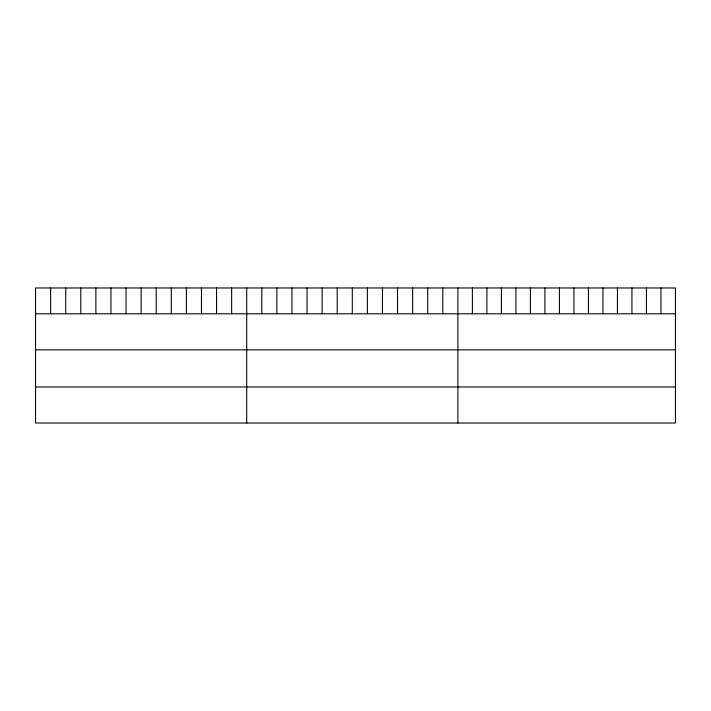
<?xml version="1.0" encoding="UTF-8"?>
<svg xmlns="http://www.w3.org/2000/svg" width="711" height="711" viewBox="0 0 711 711"><rect width="100%" height="100%" fill="white"/><g stroke="black" fill="none" stroke-linecap="round" stroke-linejoin="round"><path stroke-width="1.07" d="M675.45 313.791L675.45 423.018L35.55 423.018L35.55 287.982L675.45 287.982L675.45 313.791L35.55 313.791M35.55 349.839L675.45 349.839M35.55 386.98L675.45 386.98M660.946 287.982L660.946 313.791M646.441 287.982L646.441 313.791M631.937 287.982L631.937 313.791M617.432 287.982L617.432 313.791M602.928 287.982L602.928 313.791M588.424 287.982L588.424 313.791M573.919 287.982L573.919 313.791M559.415 287.982L559.415 313.791M544.91 287.982L544.91 313.791M530.406 287.982L530.406 313.791M515.902 287.982L515.902 313.791M501.397 287.982L501.397 313.791M486.893 287.982L486.893 313.791M472.388 287.982L472.388 313.791M457.884 287.982L457.884 423.018M442.802 287.982L442.802 313.791M427.72 287.982L427.72 313.791M412.638 287.982L412.638 313.791M397.547 287.982L397.547 313.791M382.465 287.982L382.465 313.791M367.383 287.982L367.383 313.791M352.3 287.982L352.3 313.791M337.218 287.982L337.218 313.791M322.136 287.982L322.136 313.791M307.054 287.982L307.054 313.791M291.963 287.982L291.963 313.791M276.881 287.982L276.881 313.791M261.799 287.982L261.799 313.791M246.717 287.982L246.717 423.018M231.635 287.982L231.635 313.791M216.553 287.982L216.553 313.791M201.471 287.982L201.471 313.791M186.38 287.982L186.38 313.791M171.298 287.982L171.298 313.791M156.216 287.982L156.216 313.791M141.134 287.982L141.134 313.791M126.051 287.982L126.051 313.791M110.969 287.982L110.969 313.791M95.887 287.982L95.887 313.791M80.796 287.982L80.796 313.791M65.714 287.982L65.714 313.791M50.632 287.982L50.632 313.791"/></g></svg>
